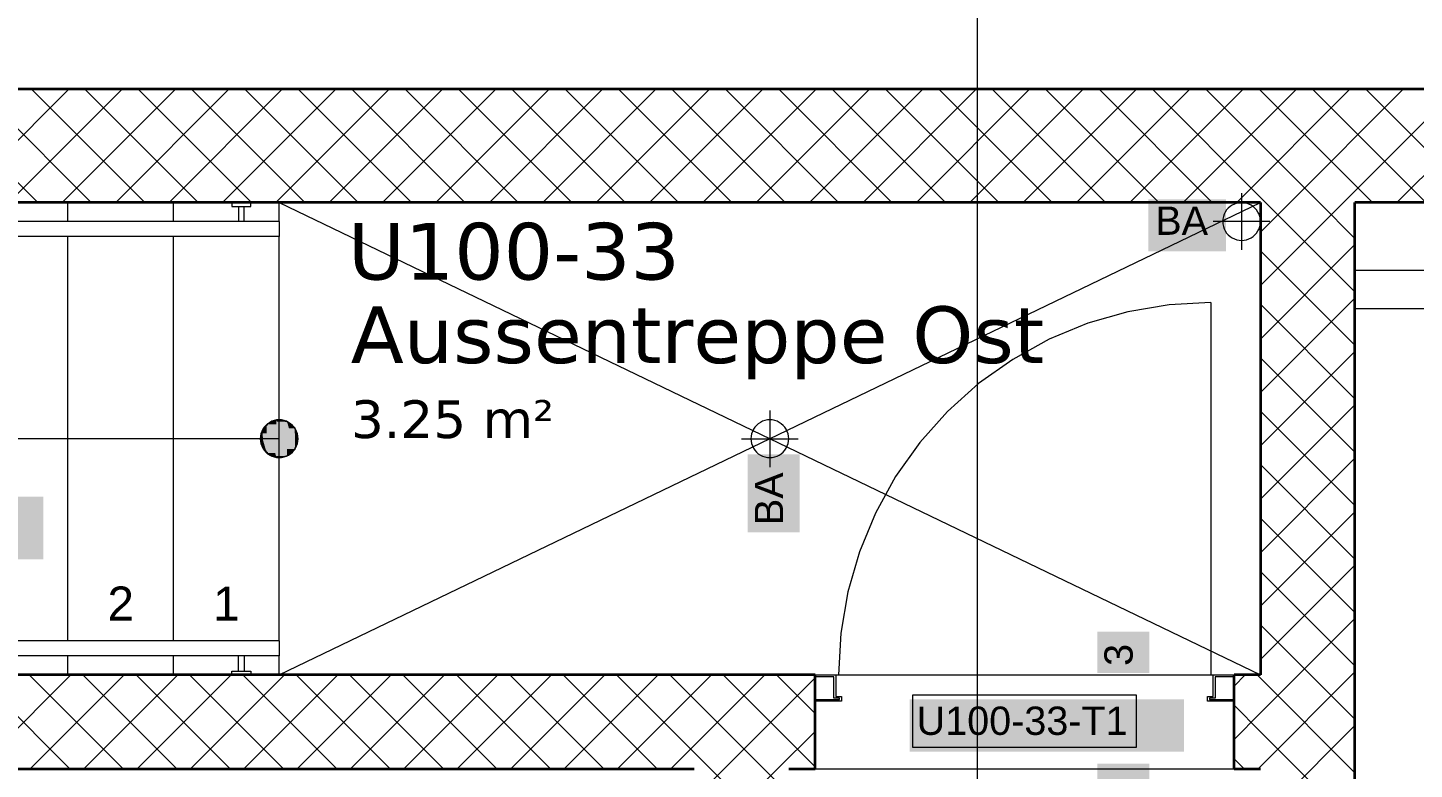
# Model space of a CAD drawing. Extents: x -882 to 613, y -179 to 707.
# Drawn here: x -464.8 to -391.4, y 528.3 to 567.5 of the extents above; entities that cross this region are included whole.
import ezdxf
from ezdxf.lldxf.tags import DXFTag

# ---------------------------------------------------------------- set-up
doc = ezdxf.new("R2010")
doc.units = 0
doc.layers.get('0').update_dxf_attribs({"lineweight": 13})
for name, color, linetype, lineweight in [('A-____-NOTE-TEXT', 7, 'Continuous', 9), ('A-AREA-____-IDEN', 7, 'Continuous', 5), ('A-DOOR-____-IDEN', 7, 'Continuous', 5), ('A-DOOR-FRAM-MCUT', 7, 'Continuous', 9), ('A-DOOR-OPNG-OTLN', 7, 'Continuous', 9), ('A-FLOR-____-OTLN', 7, 'Continuous', 9), ('A-FLOR-HRAL-OTLN', 7, 'Continuous', 9), ('A-WALL-____-MCUT', 7, 'Continuous', 35), ('A-WALL-____-PATT', 7, 'Continuous', 35), ('I-WALL-____-OTLN', 7, 'Continuous', 9), ('S-GRID-____-OTLN', 7, 'Continuous', 5), ('S-STRS-____-IDEN', 7, 'Continuous', 9), ('S-STRS-____-OTLN', 7, 'Continuous', 9)]:
    doc.layers.add(name, color=color, linetype=linetype, lineweight=lineweight)
doc.layers.add('A-DETL-____-OTLN', color=5, linetype='Continuous', lineweight=9, true_color=0x0000ff)
doc.styles.get("Standard").update_dxf_attribs({"font": 'arial.ttf'})
tags = doc.linetypes.add('_Rasterlinie_', pattern=[0.375, 0.2, -0.05, 0.075, -0.05]).pattern_tags.tags
tags[10:11] = [DXFTag(74, 4), DXFTag(75, 0), DXFTag(340, '0'), DXFTag(46, 1.0), DXFTag(50, 0.0), DXFTag(44, 0.0), DXFTag(45, 0.0)]
tags[8:9] = [DXFTag(74, 4), DXFTag(75, 0), DXFTag(340, '0'), DXFTag(46, 1.0), DXFTag(50, 0.0), DXFTag(44, 0.0), DXFTag(45, 0.0)]
tags[6:7] = [DXFTag(74, 4), DXFTag(75, 0), DXFTag(340, '0'), DXFTag(46, 1.0), DXFTag(50, 0.0), DXFTag(44, 0.0), DXFTag(45, 0.0)]
tags[4:5] = [DXFTag(74, 4), DXFTag(75, 0), DXFTag(340, '0'), DXFTag(46, 1.0), DXFTag(50, 0.0), DXFTag(44, 0.0), DXFTag(45, 0.0)]
tags = doc.linetypes.add('_Verdeckte Linien_', pattern=[0.15, 0.1, -0.05]).pattern_tags.tags
tags[6:7] = [DXFTag(74, 4), DXFTag(75, 0), DXFTag(340, '0'), DXFTag(46, 1.0), DXFTag(50, 0.0), DXFTag(44, 0.0), DXFTag(45, 0.0)]
tags[4:5] = [DXFTag(74, 4), DXFTag(75, 0), DXFTag(340, '0'), DXFTag(46, 1.0), DXFTag(50, 0.0), DXFTag(44, 0.0), DXFTag(45, 0.0)]
tags = doc.linetypes.add('Gestrichelt', pattern=[0.1, 0.05, -0.05]).pattern_tags.tags
tags[6:7] = [DXFTag(74, 4), DXFTag(75, 0), DXFTag(340, '0'), DXFTag(46, 1.0), DXFTag(50, 0.0), DXFTag(44, 0.0), DXFTag(45, 0.0)]
tags[4:5] = [DXFTag(74, 4), DXFTag(75, 0), DXFTag(340, '0'), DXFTag(46, 1.0), DXFTag(50, 0.0), DXFTag(44, 0.0), DXFTag(45, 0.0)]

# ---------------------------------------------------------------- blocks, each defined once
blk = doc.blocks.new('Referenz-A0UJ2IESXE', base_point=(-902.382, -164.149))
at = {"layer": 'A-____-NOTE-TEXT', "color": 0, "linetype": 'Continuous', "lineweight": 5, "ltscale": 0.13}
for p, q in [((-400.512, 558.792), (-400.512, 555.792)), ((-401.436, 557.675), (-401.478, 557.551)), ((-401.378, 557.792), (-401.436, 557.675)), ((-401.306, 557.901), (-401.378, 557.792)), ((-401.219, 557.999), (-401.306, 557.901)), ((-401.121, 558.085), (-401.219, 557.999)), ((-401.012, 558.158), (-401.121, 558.085)), ((-400.895, 558.216), (-401.012, 558.158)), ((-400.771, 558.258), (-400.895, 558.216)), ((-400.643, 558.283), (-400.771, 558.258)), ((-400.512, 558.292), (-400.643, 558.283)), ((-400.382, 558.283), (-400.512, 558.292)), ((-400.253, 558.258), (-400.382, 558.283)), ((-400.13, 558.216), (-400.253, 558.258)), ((-400.012, 558.158), (-400.13, 558.216)), ((-399.904, 558.085), (-400.012, 558.158)), ((-399.805, 557.999), (-399.904, 558.085)), ((-399.719, 557.901), (-399.805, 557.999)), ((-399.646, 557.792), (-399.719, 557.901)), ((-399.588, 557.675), (-399.646, 557.792)), ((-399.546, 557.551), (-399.588, 557.675)), ((-399.012, 557.292), (-402.012, 557.292)), ((-401.504, 557.423), (-401.512, 557.292)), ((-401.512, 557.292), (-401.504, 557.161)), ((-401.478, 557.551), (-401.504, 557.423)), ((-401.504, 557.161), (-401.478, 557.033)), ((-401.478, 557.033), (-401.436, 556.909)), ((-401.436, 556.909), (-401.378, 556.792)), ((-399.646, 556.792), (-399.588, 556.909)), ((-399.588, 556.909), (-399.546, 557.033)), ((-399.521, 557.423), (-399.546, 557.551)), ((-399.546, 557.033), (-399.521, 557.161)), ((-399.512, 557.292), (-399.521, 557.423)), ((-399.521, 557.161), (-399.512, 557.292)), ((-401.378, 556.792), (-401.306, 556.683)), ((-401.306, 556.683), (-401.219, 556.585)), ((-401.219, 556.585), (-401.121, 556.499)), ((-401.121, 556.499), (-401.012, 556.426)), ((-401.012, 556.426), (-400.895, 556.368)), ((-400.895, 556.368), (-400.771, 556.326)), ((-400.771, 556.326), (-400.643, 556.301)), ((-400.643, 556.301), (-400.512, 556.292)), ((-400.512, 556.292), (-400.382, 556.301)), ((-400.382, 556.301), (-400.253, 556.326)), ((-400.253, 556.326), (-400.13, 556.368)), ((-400.13, 556.368), (-400.012, 556.426)), ((-400.012, 556.426), (-399.904, 556.499)), ((-399.904, 556.499), (-399.805, 556.585)), ((-399.805, 556.585), (-399.719, 556.683)), ((-399.719, 556.683), (-399.646, 556.792)), ((-426.012, 546.658), (-426.121, 546.585)), ((-425.895, 546.716), (-426.012, 546.658)), ((-425.771, 546.758), (-425.895, 546.716)), ((-425.643, 546.783), (-425.771, 546.758)), ((-425.512, 546.792), (-425.643, 546.783)), ((-425.512, 547.292), (-425.512, 544.292)), ((-425.382, 546.783), (-425.512, 546.792)), ((-425.253, 546.758), (-425.382, 546.783)), ((-425.13, 546.716), (-425.253, 546.758)), ((-425.012, 546.658), (-425.13, 546.716)), ((-424.904, 546.585), (-425.012, 546.658)), ((-426.504, 545.923), (-426.512, 545.792)), ((-426.478, 546.051), (-426.504, 545.923)), ((-426.436, 546.175), (-426.478, 546.051)), ((-426.378, 546.292), (-426.436, 546.175)), ((-426.306, 546.401), (-426.378, 546.292)), ((-426.219, 546.499), (-426.306, 546.401)), ((-426.121, 546.585), (-426.219, 546.499)), ((-424.805, 546.499), (-424.904, 546.585)), ((-424.719, 546.401), (-424.805, 546.499)), ((-424.646, 546.292), (-424.719, 546.401)), ((-424.588, 546.175), (-424.646, 546.292)), ((-424.546, 546.051), (-424.588, 546.175)), ((-424.521, 545.923), (-424.546, 546.051)), ((-424.512, 545.792), (-424.521, 545.923)), ((-427.012, 545.792), (-424.012, 545.792)), ((-426.512, 545.792), (-426.504, 545.661)), ((-426.504, 545.661), (-426.478, 545.533)), ((-426.478, 545.533), (-426.436, 545.409)), ((-426.436, 545.409), (-426.378, 545.292)), ((-426.378, 545.292), (-426.306, 545.183)), ((-426.306, 545.183), (-426.219, 545.085)), ((-424.805, 545.085), (-424.719, 545.183)), ((-424.719, 545.183), (-424.646, 545.292)), ((-424.646, 545.292), (-424.588, 545.409)), ((-424.588, 545.409), (-424.546, 545.533)), ((-424.546, 545.533), (-424.521, 545.661)), ((-424.521, 545.661), (-424.512, 545.792)), ((-426.219, 545.085), (-426.121, 544.999)), ((-426.121, 544.999), (-426.012, 544.926)), ((-426.012, 544.926), (-425.895, 544.868)), ((-425.895, 544.868), (-425.771, 544.826)), ((-425.771, 544.826), (-425.643, 544.801)), ((-425.643, 544.801), (-425.512, 544.792)), ((-425.512, 544.792), (-425.382, 544.801)), ((-425.382, 544.801), (-425.253, 544.826)), ((-425.253, 544.826), (-425.13, 544.868)), ((-425.13, 544.868), (-425.012, 544.926)), ((-425.012, 544.926), (-424.904, 544.999)), ((-424.904, 544.999), (-424.805, 545.085))]:
    blk.add_line(p, q, dxfattribs=at)
at = {"layer": 'A-____-NOTE-TEXT', "color": 7, "linetype": 'Continuous', "lineweight": 5, "ltscale": 0.13, "true_color": 0xffffff}
for points in [[(-405.463, 555.708), (-401.346, 555.708), (-405.463, 558.461)], [(-401.346, 555.708), (-405.463, 558.461), (-401.346, 558.461)], [(-426.681, 540.841), (-423.928, 540.841), (-426.681, 544.958)], [(-423.928, 540.841), (-426.681, 544.958), (-423.928, 544.958)], [(-408.162, 533.388), (-405.406, 533.388), (-408.162, 535.581)], [(-405.406, 533.388), (-408.162, 535.581), (-405.406, 535.581)], [(-408.162, 526.388), (-405.406, 526.388), (-408.162, 528.581)], [(-405.406, 526.388), (-408.162, 528.581), (-405.406, 528.581)]]:
    blk.add_solid(points, dxfattribs=at)
at = {"layer": 'A-DETL-____-OTLN', "color": 0, "linetype": 'Gestrichelt', "ltscale": 0.13}
blk.add_line((-394.512, 552.68), (-56.712, 552.68), dxfattribs=at)
at = {"layer": 'A-DOOR-____-IDEN', "color": 0, "linetype": 'Continuous', "ltscale": 0.13}
for p, q in [((-417.933, 532.228), (-406.093, 532.228)), ((-417.933, 529.448), (-417.933, 532.228)), ((-406.093, 532.228), (-406.093, 529.448)), ((-406.093, 529.448), (-417.933, 529.448))]:
    blk.add_line(p, q, dxfattribs=at)
at = {"layer": 'A-DOOR-____-IDEN', "color": 7, "linetype": 'Continuous', "ltscale": 0.13, "true_color": 0xffffff}
for points in [[(-418.108, 529.226), (-403.569, 529.226), (-418.108, 531.985)], [(-403.569, 529.226), (-418.108, 531.985), (-403.569, 531.985)]]:
    blk.add_solid(points, dxfattribs=at)
at = {"layer": 'A-DOOR-FRAM-MCUT', "color": 0, "linetype": 'Continuous', "ltscale": 0.13}
for p, q in [((-423.112, 533.292), (-422.012, 533.292)), ((-422.112, 533.192), (-423.112, 533.192)), ((-422.112, 532.052), (-422.112, 533.192)), ((-422.012, 533.292), (-422.012, 532.152)), ((-402.012, 533.292), (-400.912, 533.292)), ((-402.012, 532.152), (-402.012, 533.292)), ((-401.912, 533.192), (-401.912, 532.052)), ((-400.912, 533.192), (-401.912, 533.192)), ((-423.112, 531.992), (-421.812, 531.992)), ((-421.812, 532.052), (-422.112, 532.052)), ((-422.012, 532.152), (-421.712, 532.152)), ((-421.812, 531.992), (-421.812, 532.052)), ((-421.712, 532.152), (-421.712, 531.892)), ((-402.312, 532.152), (-402.012, 532.152)), ((-402.312, 531.892), (-402.312, 532.152)), ((-402.212, 532.052), (-402.212, 531.992)), ((-401.912, 532.052), (-402.212, 532.052)), ((-402.212, 531.992), (-400.912, 531.992)), ((-421.712, 531.892), (-423.112, 531.892)), ((-400.912, 531.892), (-402.312, 531.892))]:
    blk.add_line(p, q, dxfattribs=at)
at = {"layer": 'A-DOOR-OPNG-OTLN', "color": 0, "linetype": 'Continuous', "ltscale": 0.13}
for p, q in [((-406.54, 552.518), (-408.665, 551.905)), ((-404.36, 552.888), (-406.54, 552.518)), ((-402.152, 553.012), (-404.36, 552.888)), ((-402.152, 553.012), (-402.152, 533.292)), ((-408.665, 551.905), (-410.708, 551.059)), ((-410.708, 551.059), (-412.644, 549.989)), ((-412.644, 549.989), (-414.448, 548.71)), ((-414.448, 548.71), (-416.096, 547.236)), ((-416.096, 547.236), (-417.57, 545.587)), ((-417.57, 545.587), (-418.85, 543.784)), ((-418.85, 543.784), (-419.919, 541.848)), ((-419.919, 541.848), (-420.766, 539.805)), ((-420.766, 539.805), (-421.378, 537.68)), ((-421.378, 537.68), (-421.748, 535.5)), ((-421.748, 535.5), (-421.872, 533.292))]:
    blk.add_line(p, q, dxfattribs=at)
at = {"layer": 'A-FLOR-____-OTLN', "color": 0, "linetype": 'Continuous', "ltscale": 0.13}
for p, q in [((-451.512, 533.292), (-399.512, 558.292)), ((-451.512, 558.292), (-399.512, 533.292)), ((-56.112, 558.28), (-394.512, 558.28)), ((-56.712, 554.693), (-394.512, 554.693))]:
    blk.add_line(p, q, dxfattribs=at)
at = {"layer": 'A-FLOR-HRAL-OTLN', "color": 0, "linetype": 'Continuous', "ltscale": 0.13}
for p, q in [((-454.012, 558.292), (-454.012, 558.092)), ((-454.012, 558.092), (-453.512, 558.092)), ((-453.662, 558.092), (-453.662, 557.292)), ((-453.512, 558.092), (-453.012, 558.092)), ((-453.362, 557.292), (-453.362, 558.092)), ((-453.012, 558.092), (-453.012, 558.292)), ((-451.512, 557.292), (-504.994, 557.292)), ((-451.512, 557.292), (-451.512, 556.492)), ((-451.512, 556.492), (-504.779, 556.492)), ((-451.512, 535.092), (-499.045, 535.092)), ((-451.512, 535.092), (-451.512, 534.292)), ((-451.512, 534.292), (-498.831, 534.292)), ((-453.662, 533.492), (-453.662, 534.292)), ((-453.362, 534.292), (-453.362, 533.492)), ((-454.012, 533.292), (-454.012, 533.492)), ((-454.012, 533.492), (-453.512, 533.492)), ((-453.512, 533.492), (-453.012, 533.492)), ((-453.012, 533.492), (-453.012, 533.292))]:
    blk.add_line(p, q, dxfattribs=at)
at = {"layer": 'A-WALL-____-MCUT', "color": 0, "linetype": 'Continuous', "ltscale": 0.35}
for p, q in [((368.888, 564.292), (-640.67, 564.292)), ((-399.512, 558.292), (-484.209, 558.292)), ((-399.512, 558.292), (-399.512, 533.292)), ((-394.512, 526.292), (-394.512, 558.292)), ((-56.112, 558.292), (-394.512, 558.292)), ((-423.112, 533.292), (-484.209, 533.292)), ((-423.112, 528.292), (-423.112, 533.292)), ((-399.512, 533.292), (-400.912, 533.292)), ((-400.912, 528.292), (-400.912, 533.292)), ((-429.512, 528.292), (-494.512, 528.292)), ((-423.112, 528.292), (-424.512, 528.292)), ((-399.512, 528.292), (-400.912, 528.292))]:
    blk.add_line(p, q, dxfattribs=at)
at = {"layer": 'A-WALL-____-PATT', "color": 0, "linetype": 'Continuous', "lineweight": 9, "ltscale": 0.13}
for p, q in [((-464.294, 558.292), (-470.294, 564.292)), ((-468.656, 558.292), (-462.656, 564.292)), ((-461.466, 558.292), (-467.466, 564.292)), ((-465.828, 558.292), (-459.828, 564.292)), ((-458.637, 558.292), (-464.637, 564.292)), ((-463, 558.292), (-457, 564.292)), ((-455.809, 558.292), (-461.809, 564.292)), ((-460.171, 558.292), (-454.171, 564.292)), ((-452.98, 558.292), (-458.98, 564.292)), ((-457.343, 558.292), (-451.343, 564.292)), ((-450.152, 558.292), (-456.152, 564.292)), ((-454.514, 558.292), (-448.514, 564.292)), ((-447.323, 558.292), (-453.323, 564.292)), ((-451.686, 558.292), (-445.686, 564.292)), ((-444.495, 558.292), (-450.495, 564.292)), ((-448.857, 558.292), (-442.857, 564.292)), ((-441.667, 558.292), (-447.667, 564.292)), ((-446.029, 558.292), (-440.029, 564.292)), ((-438.838, 558.292), (-444.838, 564.292)), ((-443.201, 558.292), (-437.201, 564.292)), ((-436.01, 558.292), (-442.01, 564.292)), ((-440.372, 558.292), (-434.372, 564.292)), ((-433.181, 558.292), (-439.181, 564.292)), ((-437.544, 558.292), (-431.544, 564.292)), ((-430.353, 558.292), (-436.353, 564.292)), ((-434.715, 558.292), (-428.715, 564.292)), ((-427.524, 558.292), (-433.524, 564.292)), ((-431.887, 558.292), (-425.887, 564.292)), ((-424.696, 558.292), (-430.696, 564.292)), ((-429.058, 558.292), (-423.058, 564.292)), ((-421.868, 558.292), (-427.868, 564.292)), ((-426.23, 558.292), (-420.23, 564.292)), ((-419.039, 558.292), (-425.039, 564.292)), ((-423.402, 558.292), (-417.402, 564.292)), ((-416.211, 558.292), (-422.211, 564.292)), ((-420.573, 558.292), (-414.573, 564.292)), ((-413.382, 558.292), (-419.382, 564.292)), ((-417.745, 558.292), (-411.745, 564.292)), ((-410.554, 558.292), (-416.554, 564.292)), ((-414.916, 558.292), (-408.916, 564.292)), ((-407.725, 558.292), (-413.725, 564.292)), ((-412.088, 558.292), (-406.088, 564.292)), ((-404.897, 558.292), (-410.897, 564.292)), ((-409.259, 558.292), (-403.259, 564.292)), ((-402.069, 558.292), (-408.069, 564.292)), ((-406.431, 558.292), (-400.431, 564.292)), ((-399.24, 558.292), (-405.24, 564.292)), ((-403.603, 558.292), (-397.603, 564.292)), ((-396.412, 558.292), (-402.412, 564.292)), ((-400.774, 558.292), (-394.774, 564.292)), ((-393.583, 558.292), (-399.583, 564.292)), ((-397.946, 558.292), (-391.946, 564.292)), ((-390.755, 558.292), (-396.755, 564.292)), ((-395.117, 558.292), (-389.117, 564.292)), ((-387.926, 558.292), (-393.926, 564.292)), ((-392.289, 558.292), (-386.289, 564.292)), ((-399.512, 556.725), (-397.946, 558.292)), ((-399.512, 553.897), (-395.117, 558.292)), ((-394.512, 553.564), (-399.24, 558.292)), ((-394.512, 556.393), (-396.412, 558.292)), ((-399.512, 551.069), (-394.512, 556.069)), ((-394.512, 550.736), (-399.512, 555.736)), ((-399.512, 548.24), (-394.512, 553.24)), ((-394.512, 547.907), (-399.512, 552.907)), ((-399.512, 545.412), (-394.512, 550.412)), ((-394.512, 545.079), (-399.512, 550.079)), ((-399.512, 542.583), (-394.512, 547.583)), ((-394.512, 542.25), (-399.512, 547.25)), ((-399.512, 539.755), (-394.512, 544.755)), ((-394.512, 539.422), (-399.512, 544.422)), ((-399.512, 536.926), (-394.512, 541.926)), ((-394.512, 536.594), (-399.512, 541.594)), ((-399.512, 534.098), (-394.512, 539.098)), ((-394.512, 533.765), (-399.512, 538.765)), ((-399.512, 531.27), (-394.512, 536.27)), ((-394.512, 530.937), (-399.512, 535.937)), ((-399.512, 528.441), (-394.512, 533.441)), ((-462.578, 528.292), (-467.578, 533.292)), ((-467.544, 528.292), (-462.544, 533.292)), ((-459.75, 528.292), (-464.75, 533.292)), ((-464.715, 528.292), (-459.715, 533.292)), ((-456.921, 528.292), (-461.921, 533.292)), ((-461.887, 528.292), (-456.887, 533.292)), ((-454.093, 528.292), (-459.093, 533.292)), ((-459.058, 528.292), (-454.058, 533.292)), ((-451.265, 528.292), (-456.265, 533.292)), ((-456.23, 528.292), (-451.23, 533.292)), ((-448.436, 528.292), (-453.436, 533.292)), ((-453.402, 528.292), (-448.402, 533.292)), ((-445.608, 528.292), (-450.608, 533.292)), ((-450.573, 528.292), (-445.573, 533.292)), ((-442.779, 528.292), (-447.779, 533.292)), ((-447.745, 528.292), (-442.745, 533.292)), ((-439.951, 528.292), (-444.951, 533.292)), ((-444.916, 528.292), (-439.916, 533.292)), ((-437.122, 528.292), (-442.122, 533.292)), ((-442.088, 528.292), (-437.088, 533.292)), ((-434.294, 528.292), (-439.294, 533.292)), ((-439.259, 528.292), (-434.259, 533.292)), ((-431.466, 528.292), (-436.466, 533.292)), ((-436.431, 528.292), (-431.431, 533.292)), ((-428.637, 528.292), (-433.637, 533.292)), ((-433.603, 528.292), (-428.603, 533.292)), ((-425.809, 528.292), (-430.809, 533.292)), ((-430.774, 528.292), (-425.774, 533.292)), ((-423.112, 528.424), (-427.98, 533.292)), ((-427.946, 528.292), (-423.112, 533.125)), ((-423.112, 531.252), (-425.152, 533.292)), ((-400.912, 532.698), (-400.318, 533.292)), ((-399.512, 533.108), (-399.696, 533.292)), ((-394.512, 528.108), (-399.512, 533.108)), ((-399.512, 530.28), (-400.912, 531.68)), ((-400.912, 529.87), (-399.512, 531.27)), ((-398.833, 526.292), (-394.512, 530.613)), ((-425.117, 528.292), (-423.112, 530.297)), ((-395.524, 526.292), (-399.512, 530.28)), ((-429.512, 526.725), (-427.946, 528.292)), ((-429.512, 523.897), (-425.117, 528.292)), ((-424.512, 524.167), (-428.637, 528.292)), ((-424.512, 526.996), (-425.809, 528.292)), ((-400.353, 528.292), (-400.912, 528.851)), ((-399.661, 528.292), (-399.512, 528.441))]:
    blk.add_line(p, q, dxfattribs=at)
at = {"layer": 'I-WALL-____-OTLN', "color": 0, "linetype": 'Continuous', "ltscale": 0.13}
for p, q in [((-422.012, 533.292), (-402.012, 533.292)), ((-400.912, 528.292), (-423.112, 528.292))]:
    blk.add_line(p, q, dxfattribs=at)
at = {"layer": 'S-GRID-____-OTLN', "color": 0, "linetype": '_Rasterlinie_', "ltscale": 0.13}
blk.add_line((-414.512, -157.457), (-414.512, 660.292), dxfattribs=at)
at = {"layer": 'S-STRS-____-IDEN', "color": 7, "linetype": 'Continuous', "lineweight": 5, "ltscale": 0.13, "true_color": 0xffffff}
for points in [[(-484.405, 539.414), (-464.008, 539.414), (-484.405, 542.724)], [(-464.008, 539.414), (-484.405, 542.724), (-464.008, 542.724)], [(-484.405, 542.724), (-464.008, 542.724), (-484.405, 542.724)]]:
    blk.add_solid(points, dxfattribs=at)
at = {"layer": 'S-STRS-____-OTLN', "color": 0, "linetype": '_Verdeckte Linien_', "ltscale": 0.13}
for p, q in [((-462.712, 557.292), (-462.712, 558.292)), ((-457.112, 557.292), (-457.112, 558.292)), ((-451.512, 557.292), (-451.512, 558.292)), ((-462.712, 535.092), (-462.712, 556.492)), ((-457.112, 535.092), (-457.112, 556.492)), ((-451.512, 535.092), (-451.512, 556.492)), ((-462.712, 533.292), (-462.712, 534.292)), ((-457.112, 533.292), (-457.112, 534.292)), ((-451.512, 533.292), (-451.512, 534.292))]:
    blk.add_line(p, q, dxfattribs=at)
at = {"layer": 'S-STRS-____-OTLN', "color": 0, "linetype": 'Continuous', "ltscale": 0.13}
for p, q in [((-462.712, 557.292), (-462.712, 558.292)), ((-457.112, 557.292), (-457.112, 558.292)), ((-451.512, 557.292), (-451.512, 558.292)), ((-462.712, 535.092), (-462.712, 556.492)), ((-457.112, 535.092), (-457.112, 556.492)), ((-451.512, 535.092), (-451.512, 556.492)), ((-451.655, 546.782), (-452.167, 546.548)), ((-452.012, 546.658), (-452.121, 546.585)), ((-451.895, 546.716), (-452.012, 546.658)), ((-451.771, 546.758), (-451.895, 546.716)), ((-451.643, 546.783), (-451.771, 546.758)), ((-451.097, 546.702), (-451.655, 546.782)), ((-451.512, 546.792), (-451.643, 546.783)), ((-451.382, 546.783), (-451.512, 546.792)), ((-451.253, 546.758), (-451.382, 546.783)), ((-451.13, 546.716), (-451.253, 546.758)), ((-451.012, 546.658), (-451.13, 546.716)), ((-450.671, 546.333), (-451.097, 546.702)), ((-450.904, 546.585), (-451.012, 546.658)), ((-452.504, 545.923), (-452.512, 545.792)), ((-452.478, 546.051), (-452.504, 545.923)), ((-452.436, 546.175), (-452.478, 546.051)), ((-452.167, 546.548), (-452.472, 546.074)), ((-452.472, 546.074), (-452.472, 545.51)), ((-452.378, 546.292), (-452.436, 546.175)), ((-452.306, 546.401), (-452.378, 546.292)), ((-452.219, 546.499), (-452.306, 546.401)), ((-452.121, 546.585), (-452.219, 546.499)), ((-450.805, 546.499), (-450.904, 546.585)), ((-450.719, 546.401), (-450.805, 546.499)), ((-450.646, 546.292), (-450.719, 546.401)), ((-450.512, 545.792), (-450.671, 546.333)), ((-450.588, 546.175), (-450.646, 546.292)), ((-450.546, 546.051), (-450.588, 546.175)), ((-450.521, 545.923), (-450.546, 546.051)), ((-450.512, 545.792), (-450.521, 545.923)), ((-462.712, 545.792), (-468.312, 545.792)), ((-457.112, 545.792), (-462.712, 545.792)), ((-451.512, 545.792), (-457.112, 545.792)), ((-452.512, 545.792), (-452.504, 545.661)), ((-452.504, 545.661), (-452.478, 545.533)), ((-452.478, 545.533), (-452.436, 545.409)), ((-452.472, 545.51), (-452.167, 545.036)), ((-452.436, 545.409), (-452.378, 545.292)), ((-452.378, 545.292), (-452.306, 545.183)), ((-452.306, 545.183), (-452.219, 545.085)), ((-451.097, 544.882), (-450.671, 545.251)), ((-450.805, 545.085), (-450.719, 545.183)), ((-450.719, 545.183), (-450.646, 545.292)), ((-450.671, 545.251), (-450.512, 545.792)), ((-450.646, 545.292), (-450.588, 545.409)), ((-450.588, 545.409), (-450.546, 545.533)), ((-450.546, 545.533), (-450.521, 545.661)), ((-450.521, 545.661), (-450.512, 545.792)), ((-452.219, 545.085), (-452.121, 544.999)), ((-452.167, 545.036), (-451.655, 544.802)), ((-452.121, 544.999), (-452.012, 544.926)), ((-452.012, 544.926), (-451.895, 544.868)), ((-451.895, 544.868), (-451.771, 544.826)), ((-451.771, 544.826), (-451.643, 544.801)), ((-451.655, 544.802), (-451.097, 544.882)), ((-451.643, 544.801), (-451.512, 544.792)), ((-451.512, 544.792), (-451.382, 544.801)), ((-451.382, 544.801), (-451.253, 544.826)), ((-451.253, 544.826), (-451.13, 544.868)), ((-451.13, 544.868), (-451.012, 544.926)), ((-451.012, 544.926), (-450.904, 544.999)), ((-450.904, 544.999), (-450.805, 545.085)), ((-462.712, 533.292), (-462.712, 534.292)), ((-457.112, 533.292), (-457.112, 534.292)), ((-451.512, 533.292), (-451.512, 534.292))]:
    blk.add_line(p, q, dxfattribs=at)
for points in [[(-451.655, 546.548), (-452.167, 546.548), (-451.655, 546.782)], [(-451.966, 546.601), (-452.1, 546.601), (-451.966, 546.683)], [(-451.821, 546.683), (-451.966, 546.683), (-451.821, 546.743)], [(-451.826, 544.901), (-451.966, 544.901), (-451.966, 546.683)], [(-451.821, 544.841), (-451.821, 546.683), (-451.966, 546.683)], [(-451.669, 546.743), (-451.821, 546.743), (-451.669, 546.78)], [(-451.672, 544.841), (-451.821, 544.841), (-451.821, 546.743)], [(-451.669, 544.804), (-451.669, 546.743), (-451.821, 546.743)], [(-451.512, 546.78), (-451.669, 546.78), (-451.512, 546.792)], [(-451.513, 544.804), (-451.669, 544.804), (-451.669, 546.78)], [(-451.512, 544.792), (-451.512, 546.78), (-451.669, 546.78)], [(-451.097, 544.882), (-451.655, 544.882), (-451.655, 546.782)], [(-451.097, 546.702), (-451.631, 546.702), (-451.655, 546.782)], [(-451.097, 544.882), (-451.097, 546.702), (-451.631, 546.702)], [(-451.356, 544.804), (-451.512, 544.804), (-451.512, 546.792)], [(-451.356, 546.78), (-451.511, 546.78), (-451.512, 546.792)], [(-451.356, 544.804), (-451.356, 546.78), (-451.511, 546.78)], [(-451.203, 544.841), (-451.356, 544.841), (-451.356, 546.78)], [(-451.203, 546.743), (-451.353, 546.743), (-451.356, 546.78)], [(-451.203, 544.841), (-451.203, 546.743), (-451.353, 546.743)], [(-451.058, 544.901), (-451.203, 544.901), (-451.203, 546.743)], [(-451.058, 546.683), (-451.199, 546.683), (-451.203, 546.743)], [(-451.058, 544.901), (-451.058, 546.683), (-451.199, 546.683)], [(-450.671, 545.251), (-451.097, 545.251), (-451.097, 546.702)], [(-450.671, 546.333), (-450.989, 546.333), (-451.097, 546.702)], [(-450.925, 544.983), (-451.058, 544.983), (-451.058, 546.683)], [(-450.925, 546.601), (-451.052, 546.601), (-451.058, 546.683)], [(-452.5, 545.792), (-452.512, 545.792), (-452.5, 545.948)], [(-452.463, 545.948), (-452.5, 545.948), (-452.463, 546.101)], [(-452.475, 545.636), (-452.5, 545.636), (-452.5, 545.948)], [(-452.463, 545.483), (-452.463, 545.948), (-452.5, 545.948)], [(-452.167, 546.074), (-452.472, 546.074), (-452.167, 546.548)], [(-452.306, 545.51), (-452.472, 545.51), (-452.472, 546.074)], [(-452.167, 545.036), (-452.167, 546.074), (-452.472, 546.074)], [(-452.403, 546.101), (-452.463, 546.101), (-452.403, 546.246)], [(-452.415, 545.483), (-452.463, 545.483), (-452.463, 546.101)], [(-452.403, 545.338), (-452.403, 546.101), (-452.463, 546.101)], [(-452.321, 546.246), (-452.403, 546.246), (-452.321, 546.38)], [(-452.332, 545.338), (-452.403, 545.338), (-452.403, 546.246)], [(-452.321, 545.204), (-452.321, 546.246), (-452.403, 546.246)], [(-452.219, 546.38), (-452.321, 546.38), (-452.219, 546.499)], [(-452.229, 545.204), (-452.321, 545.204), (-452.321, 546.38)], [(-452.219, 545.085), (-452.219, 546.38), (-452.321, 546.38)], [(-452.1, 546.499), (-452.219, 546.499), (-452.1, 546.601)], [(-452.108, 545.085), (-452.219, 545.085), (-452.219, 546.499)], [(-452.1, 544.983), (-452.1, 546.499), (-452.219, 546.499)], [(-451.723, 545.036), (-452.167, 545.036), (-452.167, 546.548)], [(-451.655, 544.802), (-451.655, 546.548), (-452.167, 546.548)], [(-451.973, 544.983), (-452.1, 544.983), (-452.1, 546.601)], [(-451.966, 544.901), (-451.966, 546.601), (-452.1, 546.601)], [(-450.925, 544.983), (-450.925, 546.601), (-451.052, 546.601)], [(-450.671, 545.251), (-450.671, 546.333), (-450.989, 546.333)], [(-450.805, 545.085), (-450.925, 545.085), (-450.925, 546.601)], [(-450.805, 546.499), (-450.917, 546.499), (-450.925, 546.601)], [(-450.805, 545.085), (-450.805, 546.499), (-450.917, 546.499)], [(-450.703, 545.204), (-450.805, 545.204), (-450.805, 546.499)], [(-450.703, 546.38), (-450.796, 546.38), (-450.805, 546.499)], [(-450.703, 545.204), (-450.703, 546.38), (-450.796, 546.38)], [(-450.621, 545.338), (-450.703, 545.338), (-450.703, 546.38)], [(-450.621, 546.246), (-450.693, 546.246), (-450.703, 546.38)], [(-450.621, 545.338), (-450.621, 546.246), (-450.693, 546.246)], [(-450.512, 545.792), (-450.671, 545.792), (-450.671, 546.333)], [(-450.561, 545.483), (-450.621, 545.483), (-450.621, 546.246)], [(-450.561, 546.101), (-450.61, 546.101), (-450.621, 546.246)], [(-450.561, 545.483), (-450.561, 546.101), (-450.61, 546.101)], [(-450.525, 545.636), (-450.561, 545.636), (-450.561, 546.101)], [(-450.525, 545.948), (-450.549, 545.948), (-450.561, 546.101)], [(-450.525, 545.636), (-450.525, 545.948), (-450.549, 545.948)], [(-450.512, 545.792), (-450.525, 545.792), (-450.525, 545.948)], [(-452.5, 545.636), (-452.5, 545.792), (-452.512, 545.792)], [(-452.463, 545.483), (-452.475, 545.636), (-452.5, 545.636)], [(-452.167, 545.036), (-452.306, 545.51), (-452.472, 545.51)], [(-452.403, 545.338), (-452.415, 545.483), (-452.463, 545.483)], [(-452.321, 545.204), (-452.332, 545.338), (-452.403, 545.338)], [(-452.219, 545.085), (-452.229, 545.204), (-452.321, 545.204)], [(-451.097, 544.882), (-450.671, 545.251), (-451.097, 545.251)], [(-450.805, 545.085), (-450.703, 545.204), (-450.805, 545.204)], [(-450.703, 545.204), (-450.621, 545.338), (-450.703, 545.338)], [(-450.671, 545.251), (-450.512, 545.792), (-450.671, 545.792)], [(-450.621, 545.338), (-450.561, 545.483), (-450.621, 545.483)], [(-450.561, 545.483), (-450.525, 545.636), (-450.561, 545.636)], [(-450.525, 545.636), (-450.512, 545.792), (-450.525, 545.792)], [(-452.1, 544.983), (-452.108, 545.085), (-452.219, 545.085)], [(-451.655, 544.802), (-451.723, 545.036), (-452.167, 545.036)], [(-451.966, 544.901), (-451.973, 544.983), (-452.1, 544.983)], [(-451.821, 544.841), (-451.826, 544.901), (-451.966, 544.901)], [(-451.669, 544.804), (-451.672, 544.841), (-451.821, 544.841)], [(-451.512, 544.792), (-451.513, 544.804), (-451.669, 544.804)], [(-451.655, 544.802), (-451.097, 544.882), (-451.655, 544.882)], [(-451.512, 544.792), (-451.356, 544.804), (-451.512, 544.804)], [(-451.356, 544.804), (-451.203, 544.841), (-451.356, 544.841)], [(-451.203, 544.841), (-451.058, 544.901), (-451.203, 544.901)], [(-451.058, 544.901), (-450.925, 544.983), (-451.058, 544.983)], [(-450.925, 544.983), (-450.805, 545.085), (-450.925, 545.085)]]:
    blk.add_solid(points, dxfattribs=at)
at = {"layer": 'A-____-NOTE-TEXT', "color": 0, "linetype": 'Continuous', "lineweight": 5, "ltscale": 0.13, "insert": (-405.088, 558.086), "char_height": 1.5, "attachment_point": 1}
blk.add_mtext('{\\fArial;BA}', dxfattribs=at)
at = {"layer": 'A-____-NOTE-TEXT', "color": 0, "linetype": 'Continuous', "lineweight": 5, "ltscale": 0.13, "char_height": 1.5, "attachment_point": 1, "rotation": 90}
for s, insert in [('{\\fArial;BA}', (-426.306, 541.216)), ('{\\fArial;3}', (-407.787, 533.763))]:
    blk.add_mtext(s, dxfattribs=dict(at, insert=insert))
at = {"layer": 'A-AREA-____-IDEN', "color": 0, "linetype": 'Continuous', "ltscale": 0.13, "attachment_point": 1}
for s, insert, char_height in [('{\\fVerdana;U100-33}', (-447.862, 557.221), 3), ('{\\fVerdana;Aussentreppe Ost}', (-447.72, 552.798), 3), ('{\\fVerdana;3.25 m²}', (-447.71, 547.828), 2)]:
    blk.add_mtext(s, dxfattribs=dict(at, insert=insert, char_height=char_height))
at = {"layer": 'A-DOOR-____-IDEN', "color": 0, "linetype": 'Continuous', "ltscale": 0.13, "insert": (-417.733, 531.61), "char_height": 1.5, "attachment_point": 1}
blk.add_mtext('{\\fArial;U100-33-T1}', dxfattribs=at)
at = {"layer": 'S-STRS-____-OTLN', "color": 0, "linetype": 'Continuous', "ltscale": 0.13, "char_height": 1.8, "attachment_point": 1}
for s, insert in [('{\\fArial;2}', (-460.605, 537.966)), ('{\\fArial;1}', (-455.005, 537.966))]:
    blk.add_mtext(s, dxfattribs=dict(at, insert=insert))

msp = doc.modelspace()

# ---------------------------------------------------------------- block references
at = {"color": 9, "lineweight": 25, "ltscale": 0.25, "true_color": 0xc0c0c0}
msp.add_blockref('Referenz-A0UJ2IESXE', (-902.382, -164.149), dxfattribs=at)

doc.saveas('drawing.dxf')
